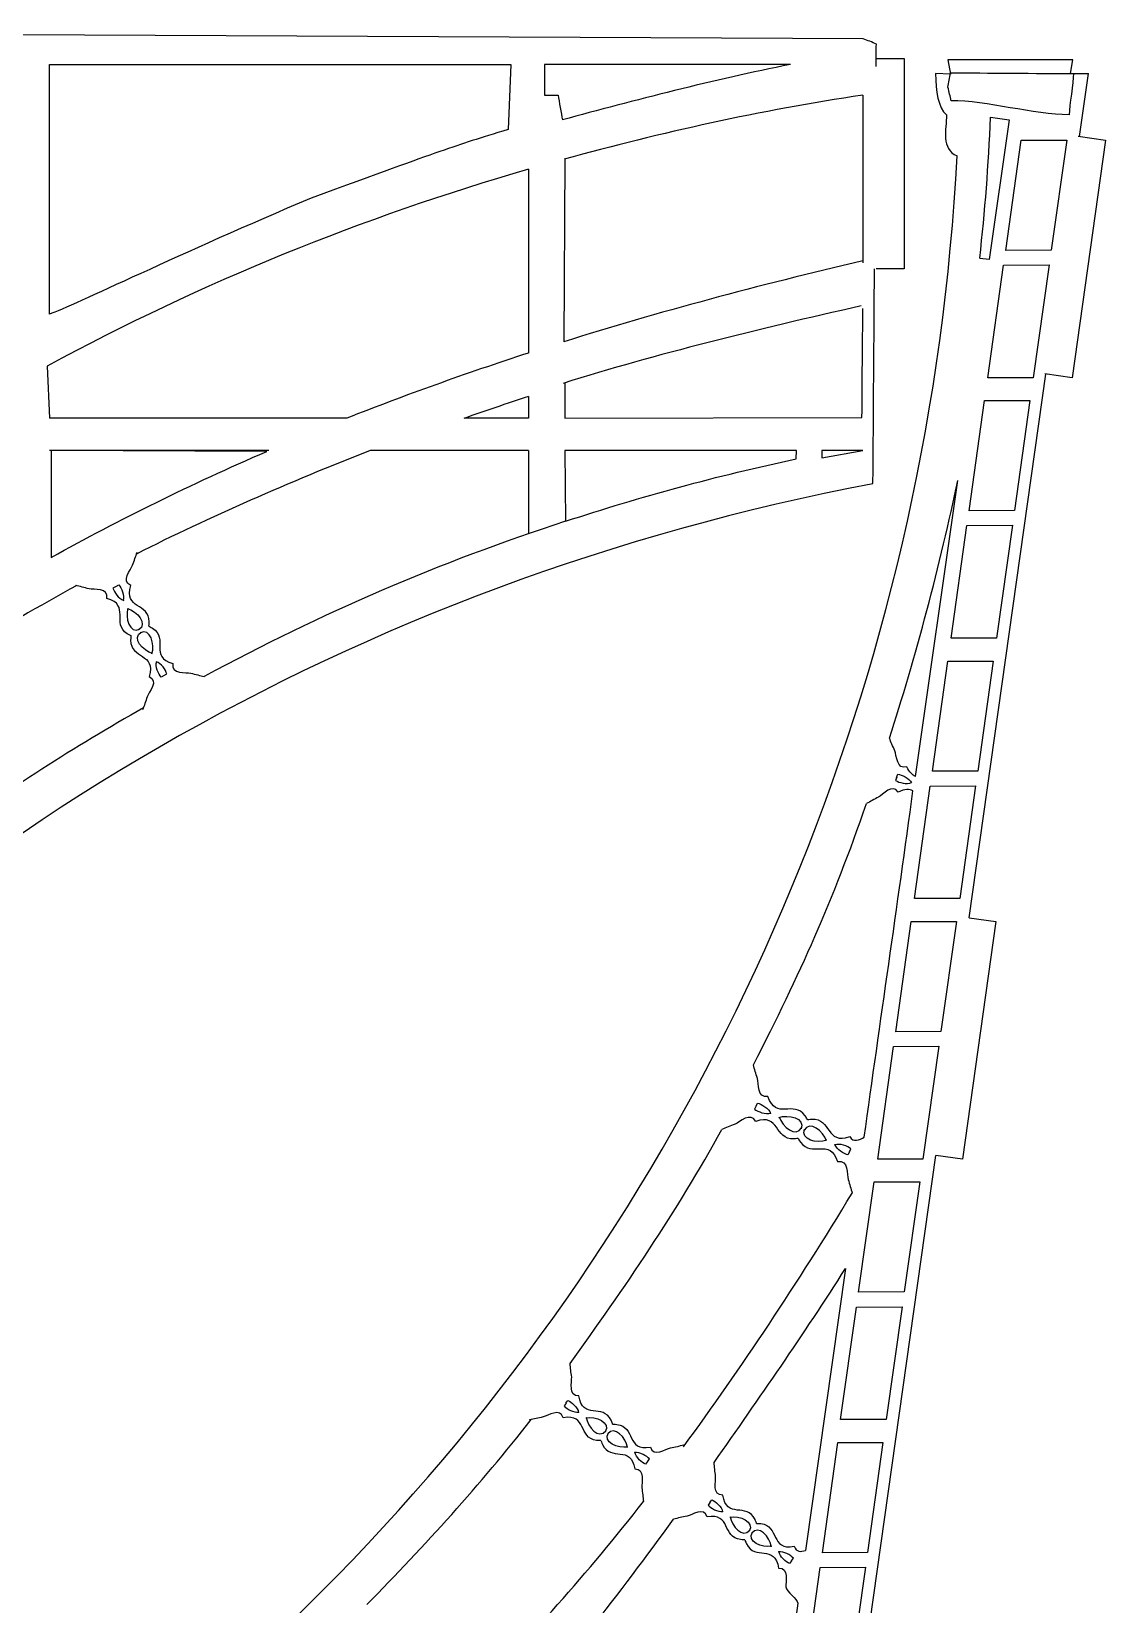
# Model space of a CAD drawing. Extents: x -297 to 143, y -140 to 144.
# Drawn here: x 26.3 to 142.5, y -26.6 to 143.6 of the extents above; entities that cross this region are included whole.
import ezdxf

# ---------------------------------------------------------------- set-up
doc = ezdxf.new("R2010")
doc.units = 0
doc.header["$MEASUREMENT"] = 0
doc.layers.add('LAYER_1', color=7, linetype='CONTINUOUS')

msp = doc.modelspace()

# ---------------------------------------------------------------- linework, layer by layer
at = {"layer": 'LAYER_1', "color": 1}
for points, knots in [([(117.681, 139.7841), (117.6875, 140.5908), (117.6942, 141.3974), (117.7008, 142.2041), (117.7008, 142.2041), (117.2261, 142.4153), (116.7511, 142.5998), (116.2763, 142.7845), (116.2763, 142.7845), (116.2763, 142.7845), (-52.3208, 143.5718), (-52.3208, 143.5718)], [0, 0, 0, 0, 0.25, 0.25, 0.25, 0.25, 0.5, 0.5, 0.5, 0.5, 1, 1, 1, 1]), ([(78.1264, 139.9878), (78.1264, 139.9878), (28.1902, 139.9878), (28.1902, 139.9878), (28.1902, 139.9878), (28.1902, 139.9878), (28.1903, 112.9822), (28.1903, 112.9822), (28.1903, 112.9822), (30.7495, 113.8793), (42.5885, 119.673), (56.5187, 125.53), (56.5187, 125.53), (71.5306, 131.0177), (71.5306, 131.0177), (77.8362, 132.9701), (77.8362, 132.9701), (77.8362, 132.9701), (78.1264, 139.9878), (78.1264, 139.9878)], [0, 0, 0, 0, 0.16666667, 0.16666667, 0.16666667, 0.16666667, 0.33333333, 0.33333333, 0.33333333, 0.33333333, 0.5, 0.5, 0.5, 0.5, 0.66666667, 0.66666667, 0.66666667, 0.66666667, 1, 1, 1, 1]), ([(108.3983, 139.9878), (101.9081, 139.9878), (88.2575, 139.9878), (81.7937, 139.9878), (81.7937, 139.9878), (81.7937, 139.1436), (81.7937, 137.5606), (81.7937, 136.69), (81.7937, 136.69), (82.2685, 136.69), (82.7699, 136.69), (83.2711, 136.69), (83.2711, 136.69), (83.3767, 135.9776), (83.5871, 134.745), (83.7189, 134.0062)], [0, 0, 0, 0, 0.2, 0.2, 0.2, 0.2, 0.4, 0.4, 0.4, 0.4, 0.6, 0.6, 0.6, 0.6, 1, 1, 1, 1]), ([(120.7008, 140.6514), (120.7008, 140.6514), (120.7008, 117.8826), (120.7008, 117.8826), (120.7008, 117.8826), (120.7008, 117.8826), (117.681, 117.8826), (117.681, 117.8826)], [0, 0, 0, 0, 0.33333333, 0.33333333, 0.33333333, 0.33333333, 1, 1, 1, 1]), ([(138.7065, 139.0206), (138.7065, 139.0206), (138.9848, 140.5088), (138.9848, 140.5088), (138.9848, 140.5088), (138.9848, 140.5088), (125.4469, 140.5088), (125.4469, 140.5088), (125.4469, 140.5088), (125.4469, 140.5088), (125.7211, 138.9522), (125.7211, 138.9522)], [0, 0, 0, 0, 0.25, 0.25, 0.25, 0.25, 0.5, 0.5, 0.5, 0.5, 1, 1, 1, 1]), ([(124.114, 139.0208), (124.122, 137.1004), (124.39, 135.3439), (125.2887, 134.5516), (125.2887, 134.5516), (125.2886, 132.9422), (124.6555, 130.8581), (126.4494, 130.1192)], [0, 0, 0, 0, 0.33333333, 0.33333333, 0.33333333, 0.33333333, 1, 1, 1, 1]), ([(130.0638, 134.2879), (130.0638, 134.2879), (132.0634, 134.0033), (132.0634, 134.0033), (132.0634, 134.0033), (132.0634, 134.0033), (129.9118, 118.8899), (129.9118, 118.8899), (129.9118, 118.8899), (129.9118, 118.8899), (128.891, 119.0031), (128.891, 119.0031)], [0, 0, 0, 0, 0.25, 0.25, 0.25, 0.25, 0.5, 0.5, 0.5, 0.5, 1, 1, 1, 1]), ([(142.5099, 131.8123), (142.5099, 131.8123), (138.8969, 106.104), (138.8969, 106.104), (138.8969, 106.104), (138.8969, 106.104), (135.9261, 106.5216), (135.9261, 106.5216)], [0, 0, 0, 0, 0.33333333, 0.33333333, 0.33333333, 0.33333333, 1, 1, 1, 1]), ([(80.0587, 128.658), (62.0461, 123.4548), (44.7377, 116.444), (27.9615, 107.3618), (27.9615, 107.3618), (27.9615, 107.3618), (28.1903, 101.7214), (28.1903, 101.7214)], [0, 0, 0, 0, 0.33333333, 0.33333333, 0.33333333, 0.33333333, 1, 1, 1, 1]), ([(83.993, 105.5525), (83.993, 105.5525), (83.993, 101.7215), (83.993, 101.7215), (83.993, 101.7215), (83.993, 101.7215), (116.1443, 101.8117), (116.1443, 101.8117), (116.1443, 101.8117), (116.1706, 105.7428), (116.197, 109.6739), (116.2498, 113.6049)], [0, 0, 0, 0, 0.25, 0.25, 0.25, 0.25, 0.5, 0.5, 0.5, 0.5, 1, 1, 1, 1]), ([(80.0349, 104.065), (80.0349, 104.065), (80.0349, 101.7214), (80.0349, 101.7214), (80.0349, 101.7214), (80.0349, 101.7214), (73.1089, 101.7214), (73.1089, 101.7214)], [0, 0, 0, 0, 0.33333333, 0.33333333, 0.33333333, 0.33333333, 1, 1, 1, 1]), ([(28.4011, 98.2236), (28.4011, 98.2236), (51.7187, 98.1308), (51.7187, 98.1308), (51.7187, 98.1308), (43.5507, 94.5934), (35.7961, 90.7808), (28.4011, 86.6638), (28.4011, 86.6638), (28.4011, 86.6638), (28.4011, 98.2236), (28.4011, 98.2236)], [0, 0, 0, 0, 0.25, 0.25, 0.25, 0.25, 0.5, 0.5, 0.5, 0.5, 1, 1, 1, 1]), ([(109.0729, 98.2236), (109.0729, 98.2236), (109.0127, 97.3314), (109.0127, 97.3314), (109.0127, 97.3314), (100.5095, 95.5002), (92.1861, 93.2382), (84.0659, 90.5716), (84.0659, 90.5716), (84.0659, 90.5716), (83.9931, 98.2236), (83.9931, 98.2236), (83.9931, 98.2236), (83.9931, 98.2236), (109.0729, 98.2236), (109.0729, 98.2236)], [0, 0, 0, 0, 0.2, 0.2, 0.2, 0.2, 0.4, 0.4, 0.4, 0.4, 0.6, 0.6, 0.6, 0.6, 1, 1, 1, 1]), ([(111.7919, 98.2236), (111.7919, 98.2236), (111.8027, 97.4466), (111.8027, 97.4466), (111.8027, 97.4466), (111.8027, 97.4466), (116.2349, 98.2236), (116.2349, 98.2236)], [0, 0, 0, 0, 0.33333333, 0.33333333, 0.33333333, 0.33333333, 1, 1, 1, 1]), ([(38.96, 79.2205), (38.9658, 79.293), (38.9966, 79.4202), (38.9981, 79.6845), (38.9981, 79.6845), (39.0099, 81.7723), (36.2029, 81.0367), (37.0038, 83.6216), (37.0038, 83.6216), (35.9217, 84.0909), (37.0171, 85.3136), (37.2039, 85.8098), (37.2039, 85.8098), (37.3673, 86.3068), (37.5329, 86.7774), (37.7002, 87.2228)], [0, 0, 0, 0, 0.2, 0.2, 0.2, 0.2, 0.4, 0.4, 0.4, 0.4, 0.6, 0.6, 0.6, 0.6, 1, 1, 1, 1]), ([(37.0277, 78.1774), (36.9639, 78.2124), (36.8407, 78.2564), (36.6189, 78.4002), (36.6189, 78.4002), (34.867, 79.536), (37.0222, 81.4789), (34.4217, 82.2277), (34.4217, 82.2277), (34.6232, 83.3899), (32.9999, 83.1451), (32.4825, 83.2612), (32.4825, 83.2612), (31.9774, 83.3973), (31.4931, 83.5171), (31.029, 83.6216)], [0, 0, 0, 0, 0.2, 0.2, 0.2, 0.2, 0.4, 0.4, 0.4, 0.4, 0.6, 0.6, 0.6, 0.6, 1, 1, 1, 1]), ([(35.4097, 83.524), (35.4097, 83.524), (35.0774, 83.3433), (35.0774, 83.3433), (35.0774, 83.3433), (35.1943, 82.9408), (35.6675, 82.1813), (36.2396, 82.0167)], [0, 0, 0, 0, 0.33333333, 0.33333333, 0.33333333, 0.33333333, 1, 1, 1, 1]), ([(35.3781, 83.5069), (35.3781, 83.5069), (35.7115, 83.6856), (35.7115, 83.6856), (35.7115, 83.6856), (35.9838, 83.3669), (36.3591, 82.5546), (36.1828, 81.986)], [0, 0, 0, 0, 0.33333333, 0.33333333, 0.33333333, 0.33333333, 1, 1, 1, 1]), ([(38.96, 79.2205), (39.0238, 79.1855), (39.147, 79.1415), (39.3688, 78.9977), (39.3688, 78.9977), (41.1207, 77.8619), (38.9655, 75.9189), (41.566, 75.1701), (41.566, 75.1701), (41.3646, 74.0079), (42.9878, 74.2528), (43.5052, 74.1367), (43.5052, 74.1367), (44.0103, 74.0006), (44.4946, 73.8808), (44.9587, 73.7763)], [0, 0, 0, 0, 0.2, 0.2, 0.2, 0.2, 0.4, 0.4, 0.4, 0.4, 0.6, 0.6, 0.6, 0.6, 1, 1, 1, 1]), ([(37.0277, 78.1774), (37.0219, 78.1049), (36.9911, 77.9777), (36.9896, 77.7133), (36.9896, 77.7133), (36.9779, 75.6256), (39.7848, 76.3612), (38.9839, 73.7763), (38.9839, 73.7763), (40.066, 73.307), (38.9706, 72.0843), (38.7838, 71.5881), (38.7838, 71.5881), (38.6204, 71.0911), (38.4548, 70.6204), (38.2875, 70.1751)], [0, 0, 0, 0, 0.2, 0.2, 0.2, 0.2, 0.4, 0.4, 0.4, 0.4, 0.6, 0.6, 0.6, 0.6, 1, 1, 1, 1]), ([(40.6097, 73.8909), (40.6097, 73.8909), (40.2762, 73.7123), (40.2762, 73.7123), (40.2762, 73.7123), (40.0039, 74.031), (39.6286, 74.8433), (39.805, 75.4118)], [0, 0, 0, 0, 0.33333333, 0.33333333, 0.33333333, 0.33333333, 1, 1, 1, 1]), ([(40.5781, 73.8739), (40.5781, 73.8739), (40.9104, 74.0546), (40.9104, 74.0546), (40.9104, 74.0546), (40.7934, 74.4571), (40.3202, 75.2166), (39.7481, 75.3812)], [0, 0, 0, 0, 0.33333333, 0.33333333, 0.33333333, 0.33333333, 1, 1, 1, 1]), ([(121.9334, 62.9595), (121.6058, 63.0993), (121.2952, 63.4041), (121.011, 64.0097), (121.011, 64.0097), (119.905, 63.6311), (119.8912, 65.2587), (119.697, 65.7465), (119.697, 65.7465), (119.4848, 66.2199), (119.2914, 66.6753), (119.1166, 67.1133)], [0, 0, 0, 0, 0.25, 0.25, 0.25, 0.25, 0.5, 0.5, 0.5, 0.5, 1, 1, 1, 1]), ([(119.8968, 62.8397), (119.8968, 62.8397), (120.0214, 63.1935), (120.0214, 63.1935), (120.0214, 63.1935), (120.434, 63.1417), (121.2518, 62.7969), (121.5018, 62.2631)], [0, 0, 0, 0, 0.33333333, 0.33333333, 0.33333333, 0.33333333, 1, 1, 1, 1]), ([(121.668, 61.4135), (121.2888, 61.6109), (120.8, 61.6343), (120.05, 61.2641), (120.05, 61.2641), (119.4214, 62.2501), (118.3956, 60.9867), (117.939, 60.7263), (117.939, 60.7263), (117.4778, 60.4889), (117.043, 60.2533), (116.6334, 60.0199)], [0, 0, 0, 0, 0.25, 0.25, 0.25, 0.25, 0.5, 0.5, 0.5, 0.5, 1, 1, 1, 1]), ([(119.9082, 62.8735), (119.9082, 62.8735), (119.786, 62.5189), (119.786, 62.5189), (119.786, 62.5189), (120.1402, 62.3025), (120.9944, 62.0619), (121.5232, 62.3233)], [0, 0, 0, 0, 0.33333333, 0.33333333, 0.33333333, 0.33333333, 1, 1, 1, 1]), ([(130.6275, 47.2648), (130.6275, 47.2648), (127.0145, 21.5564), (127.0145, 21.5564), (127.0145, 21.5564), (127.0145, 21.5564), (124.1331, 21.9614), (124.1331, 21.9614)], [0, 0, 0, 0, 0.33333333, 0.33333333, 0.33333333, 0.33333333, 1, 1, 1, 1]), ([(110.2338, 25.8311), (110.1956, 25.8955), (110.1452, 26.0199), (109.9882, 26.2419), (109.9882, 26.2419), (108.7494, 27.9945), (106.8434, 25.7009), (105.9668, 28.3411), (105.9668, 28.3411), (104.7818, 28.0865), (104.9666, 29.7639), (104.8262, 30.2897), (104.8262, 30.2897), (104.6658, 30.8031), (104.5222, 31.2957), (104.396, 31.7679)], [0, 0, 0, 0, 0.2, 0.2, 0.2, 0.2, 0.4, 0.4, 0.4, 0.4, 0.6, 0.6, 0.6, 0.6, 1, 1, 1, 1]), ([(104.6924, 27.3063), (104.6924, 27.3063), (104.5234, 26.9561), (104.5234, 26.9561), (104.5234, 26.9561), (104.8614, 26.6901), (105.7116, 26.3379), (106.2878, 26.5423)], [0, 0, 0, 0, 0.33333333, 0.33333333, 0.33333333, 0.33333333, 1, 1, 1, 1]), ([(104.6768, 27.2729), (104.6768, 27.2729), (104.8482, 27.6219), (104.8482, 27.6219), (104.8482, 27.6219), (105.2666, 27.5179), (106.0664, 27.0631), (106.2586, 26.4829)], [0, 0, 0, 0, 0.33333333, 0.33333333, 0.33333333, 0.33333333, 1, 1, 1, 1]), ([(109.2424, 23.8037), (109.168, 23.7949), (109.038, 23.7579), (108.767, 23.7457), (108.767, 23.7457), (106.6234, 23.6479), (107.2634, 26.5605), (104.6416, 25.6319), (104.6416, 25.6319), (104.1152, 26.7239), (102.9046, 25.5485), (102.4028, 25.3365), (102.4028, 25.3365), (101.899, 25.1483), (101.4224, 24.9591), (100.9722, 24.7687)], [0, 0, 0, 0, 0.2, 0.2, 0.2, 0.2, 0.4, 0.4, 0.4, 0.4, 0.6, 0.6, 0.6, 0.6, 1, 1, 1, 1]), ([(110.2338, 25.8311), (110.3078, 25.8405), (110.4376, 25.8769), (110.7094, 25.8895), (110.7094, 25.8895), (112.8522, 25.9873), (112.2124, 23.0745), (114.834, 24.0033), (114.834, 24.0033), (115.1704, 23.3061), (115.8626, 23.6251), (116.394, 23.9355)], [0, 0, 0, 0, 0.25, 0.25, 0.25, 0.25, 0.5, 0.5, 0.5, 0.5, 1, 1, 1, 1]), ([(109.2424, 23.8037), (109.2808, 23.7399), (109.331, 23.6153), (109.4876, 23.3931), (109.4876, 23.3931), (110.7264, 21.6407), (112.6326, 23.9339), (113.509, 21.2941), (113.509, 21.2941), (114.694, 21.5491), (114.5096, 19.8715), (114.65, 19.3453), (114.65, 19.3453), (114.8106, 18.8321), (114.9538, 18.3393), (115.0798, 17.8667)], [0, 0, 0, 0, 0.2, 0.2, 0.2, 0.2, 0.4, 0.4, 0.4, 0.4, 0.6, 0.6, 0.6, 0.6, 1, 1, 1, 1]), ([(114.783, 22.3287), (114.783, 22.3287), (114.9534, 22.6785), (114.9534, 22.6785), (114.9534, 22.6785), (114.6148, 22.9451), (113.7652, 23.2969), (113.188, 23.0927)], [0, 0, 0, 0, 0.33333333, 0.33333333, 0.33333333, 0.33333333, 1, 1, 1, 1]), ([(114.7994, 22.3621), (114.7994, 22.3621), (114.6276, 22.0129), (114.6276, 22.0129), (114.6276, 22.0129), (114.2096, 22.1169), (113.41, 22.5719), (113.2174, 23.1523)], [0, 0, 0, 0, 0.33333333, 0.33333333, 0.33333333, 0.33333333, 1, 1, 1, 1]), ([(89.1554, -7.1285), (89.1289, -7.0614), (89.101, -6.9347), (88.9873, -6.6986), (88.9873, -6.6986), (88.0894, -4.8337), (85.9091, -6.7103), (85.4978, -4.0591), (85.4978, -4.0591), (84.3296, -4.112), (84.7734, -2.5461), (84.724, -2.0228), (84.724, -2.0228), (84.6533, -1.509), (84.596, -1.0177), (84.5513, -0.5482)], [0, 0, 0, 0, 0.2, 0.2, 0.2, 0.2, 0.4, 0.4, 0.4, 0.4, 0.6, 0.6, 0.6, 0.6, 1, 1, 1, 1]), ([(84.1202, -4.8397), (84.1202, -4.8397), (83.9028, -5.1453), (83.9028, -5.1453), (83.9028, -5.1453), (84.1822, -5.453), (84.9341, -5.9237), (85.5153, -5.8213)], [0, 0, 0, 0, 0.33333333, 0.33333333, 0.33333333, 0.33333333, 1, 1, 1, 1]), ([(84.0995, -4.8687), (84.0995, -4.8687), (84.3188, -4.5645), (84.3188, -4.5645), (84.3188, -4.5645), (84.7, -4.7299), (85.3878, -5.2902), (85.4781, -5.8734)], [0, 0, 0, 0, 0.33333333, 0.33333333, 0.33333333, 0.33333333, 1, 1, 1, 1]), ([(87.8879, -8.8985), (87.8159, -8.8951), (87.6869, -8.9095), (87.4268, -8.8779), (87.4268, -8.8779), (85.372, -8.6284), (86.4465, -5.9599), (83.8041, -6.4243), (83.8041, -6.4243), (83.4779, -5.3014), (82.1385, -6.2258), (81.6271, -6.3475), (81.6271, -6.3475), (81.1179, -6.446), (80.6343, -6.55), (80.1754, -6.6589)], [0, 0, 0, 0, 0.2, 0.2, 0.2, 0.2, 0.4, 0.4, 0.4, 0.4, 0.6, 0.6, 0.6, 0.6, 1, 1, 1, 1]), ([(89.1554, -7.1285), (89.2274, -7.1319), (89.3563, -7.1175), (89.6165, -7.1491), (89.6165, -7.1491), (91.6712, -7.3986), (90.5968, -10.0671), (93.2391, -9.6027), (93.2391, -9.6027), (93.5653, -10.7256), (94.9048, -9.8012), (95.4162, -9.6795), (95.4162, -9.6795), (95.9254, -9.581), (96.4089, -9.477), (96.8678, -9.3681)], [0, 0, 0, 0, 0.2, 0.2, 0.2, 0.2, 0.4, 0.4, 0.4, 0.4, 0.6, 0.6, 0.6, 0.6, 1, 1, 1, 1]), ([(87.8879, -8.8985), (87.9143, -8.9656), (87.9422, -9.0923), (88.0559, -9.3284), (88.0559, -9.3284), (88.9538, -11.1933), (91.1342, -9.3167), (91.5454, -11.9679), (91.5454, -11.9679), (92.7136, -11.915), (92.2698, -13.4808), (92.3193, -14.0042), (92.3193, -14.0042), (92.39, -14.518), (92.4473, -15.0093), (92.492, -15.4788)], [0, 0, 0, 0, 0.2, 0.2, 0.2, 0.2, 0.4, 0.4, 0.4, 0.4, 0.6, 0.6, 0.6, 0.6, 1, 1, 1, 1]), ([(92.923, -11.1872), (92.923, -11.1872), (93.1404, -10.8817), (93.1404, -10.8817), (93.1404, -10.8817), (92.8611, -10.574), (92.1091, -10.1033), (91.5279, -10.2057)], [0, 0, 0, 0, 0.33333333, 0.33333333, 0.33333333, 0.33333333, 1, 1, 1, 1]), ([(92.9438, -11.1583), (92.9438, -11.1583), (92.7245, -11.4625), (92.7245, -11.4625), (92.7245, -11.4625), (92.3433, -11.2971), (91.6555, -10.7368), (91.5652, -10.1536)], [0, 0, 0, 0, 0.33333333, 0.33333333, 0.33333333, 0.33333333, 1, 1, 1, 1]), ([(104.7368, -17.8659), (104.7106, -17.7989), (104.6826, -17.6725), (104.5688, -17.4361), (104.5688, -17.4361), (103.6708, -15.5711), (101.4908, -17.4479), (101.0792, -14.7967), (101.0792, -14.7967), (99.9112, -14.8495), (100.355, -13.2833), (100.3056, -12.7605), (100.3056, -12.7605), (100.2348, -12.2467), (100.1774, -11.7553), (100.1326, -11.2859)], [0, 0, 0, 0, 0.2, 0.2, 0.2, 0.2, 0.4, 0.4, 0.4, 0.4, 0.6, 0.6, 0.6, 0.6, 1, 1, 1, 1]), ([(99.681, -15.6063), (99.681, -15.6063), (99.9002, -15.3019), (99.9002, -15.3019), (99.9002, -15.3019), (100.2816, -15.4675), (100.9694, -16.0281), (101.0596, -16.6107)], [0, 0, 0, 0, 0.33333333, 0.33333333, 0.33333333, 0.33333333, 1, 1, 1, 1]), ([(103.4694, -19.6361), (103.3976, -19.6327), (103.2682, -19.6471), (103.0082, -19.6155), (103.0082, -19.6155), (100.9534, -19.3661), (102.0278, -16.6975), (99.3856, -17.1619), (99.3856, -17.1619), (99.0594, -16.0389), (97.72, -16.9635), (97.2086, -17.0849), (97.2086, -17.0849), (96.6994, -17.1833), (96.2158, -17.2873), (95.7572, -17.3965)], [0, 0, 0, 0, 0.2, 0.2, 0.2, 0.2, 0.4, 0.4, 0.4, 0.4, 0.6, 0.6, 0.6, 0.6, 1, 1, 1, 1]), ([(99.7016, -15.5773), (99.7016, -15.5773), (99.4844, -15.8833), (99.4844, -15.8833), (99.4844, -15.8833), (99.7636, -16.1903), (100.516, -16.6613), (101.097, -16.5589)], [0, 0, 0, 0, 0.33333333, 0.33333333, 0.33333333, 0.33333333, 1, 1, 1, 1]), ([(104.7368, -17.8659), (104.8086, -17.8691), (104.938, -17.8553), (105.1982, -17.8867), (105.1982, -17.8867), (107.2526, -18.1361), (106.1784, -20.8045), (108.8206, -20.3401), (108.8206, -20.3401), (109.0068, -20.9809), (109.523, -20.9549), (110.0268, -20.7921)], [0, 0, 0, 0, 0.25, 0.25, 0.25, 0.25, 0.5, 0.5, 0.5, 0.5, 1, 1, 1, 1]), ([(103.4694, -19.6361), (103.496, -19.7031), (103.524, -19.8297), (103.6374, -20.0659), (103.6374, -20.0659), (104.5354, -21.9309), (106.7154, -20.0543), (107.127, -22.7053), (107.127, -22.7053), (108.295, -22.6523), (107.8516, -24.2183), (107.901, -24.7415), (107.901, -24.7415), (107.9718, -25.2553), (109.1686, -26.0381), (109.213, -26.5077)], [0, 0, 0, 0, 0.2, 0.2, 0.2, 0.2, 0.4, 0.4, 0.4, 0.4, 0.6, 0.6, 0.6, 0.6, 1, 1, 1, 1]), ([(108.5044, -21.9249), (108.5044, -21.9249), (108.7222, -21.6195), (108.7222, -21.6195), (108.7222, -21.6195), (108.4428, -21.3115), (107.6908, -20.8411), (107.1092, -20.9433)], [0, 0, 0, 0, 0.33333333, 0.33333333, 0.33333333, 0.33333333, 1, 1, 1, 1]), ([(108.5254, -21.8957), (108.5254, -21.8957), (108.306, -22.2005), (108.306, -22.2005), (108.306, -22.2005), (107.925, -22.0345), (107.237, -21.4743), (107.1468, -20.8913)], [0, 0, 0, 0, 0.33333333, 0.33333333, 0.33333333, 0.33333333, 1, 1, 1, 1])]:
    msp.add_open_spline(points, degree=3, knots=knots, dxfattribs=at)
for points in [[(108.3983, 139.9878), (100.1915, 138.397), (91.3559, 136.0724), (83.7189, 134.0062)], [(117.688, 140.6514), (117.688, 140.6514), (120.7008, 140.6514), (120.7008, 140.6514)], [(125.7211, 138.9522), (125.7211, 138.9522), (124.114, 139.0209), (124.114, 139.0209)], [(138.7065, 139.0206), (138.7065, 139.0206), (140.6505, 139.0208), (140.6505, 139.0208)], [(139.6893, 132.2087), (139.6893, 132.2087), (140.6505, 139.0208), (140.6505, 139.0208)], [(116.2499, 136.69), (105.1509, 135.029), (94.4171, 132.6316), (83.9089, 129.7422)], [(116.2499, 136.69), (116.2499, 136.69), (116.2499, 118.5484), (116.2499, 118.5484)], [(128.8964, 119.0499), (129.4529, 124.0777), (129.8567, 129.1459), (130.0639, 134.2878)], [(139.5391, 132.2298), (139.5391, 132.2298), (142.5099, 131.8123), (142.5099, 131.8123)], [(-68.389, -91.1763), (44.398, -69.7281), (120.7372, 22.5189), (126.4494, 130.1193)], [(83.9931, 129.7652), (83.9931, 129.7652), (83.8627, 109.9976), (83.8627, 109.9976)], [(80.0349, 128.6806), (80.0349, 128.6806), (80.0349, 108.7756), (80.0349, 108.7756)], [(116.2499, 118.7496), (104.8953, 116.1116), (93.9975, 113.1676), (83.8627, 109.9976)], [(117.3371, 94.667), (117.3881, 102.4106), (117.4452, 110.1482), (117.5052, 117.8827)], [(116.0569, 113.8742), (104.7391, 111.3292), (93.9657, 108.679), (83.8001, 105.492)], [(80.0285, 108.7734), (73.2223, 106.5598), (66.6781, 104.2112), (60.3745, 101.7156)], [(127.7604, 47.6677), (127.7604, 47.6677), (136.0622, 106.5024), (136.0622, 106.5024)], [(80.0349, 104.065), (77.6777, 103.296), (75.3503, 102.508), (73.0519, 101.7014)], [(60.3891, 101.7214), (60.3891, 101.7214), (28.1903, 101.7214), (28.1903, 101.7214)], [(60.3891, 101.7214), (60.3891, 101.7214), (28.1903, 101.7214), (28.1903, 101.7214)], [(51.9331, 98.2236), (51.9331, 98.2236), (28.1903, 98.2236), (28.1903, 98.2236)], [(62.9247, 98.2236), (54.2655, 94.8432), (45.4267, 90.994), (37.6247, 87.0304)], [(80.0349, 98.2236), (80.0349, 98.2236), (62.9247, 98.2236), (62.9247, 98.2236)], [(80.0349, 98.2236), (80.0349, 98.2236), (80.0349, 89.2204), (80.0349, 89.2204)], [(116.2349, 98.2236), (116.2349, 98.2236), (111.7919, 98.2236), (111.7919, 98.2236)], [(117.3315, 94.6306), (4.5445, 73.1824), (-71.7947, -19.0646), (-77.5069, -126.665)], [(119.1166, 67.1133), (121.8458, 75.4843), (124.7256, 86.2473), (126.5076, 94.9769)], [(121.9334, 62.9593), (121.9334, 62.9593), (126.5076, 94.9768), (126.5076, 94.9768)], [(84.0659, 90.5716), (70.4189, 86.1328), (57.5753, 80.602), (44.9587, 73.7764)], [(31.1723, 83.6332), (22.9847, 79.1668), (15.2471, 74.3366), (7.8921, 69.1104)], [(36.7017, 81.1774), (36.3625, 80.1576), (36.8656, 78.3491), (37.9645, 78.8835)], [(36.6309, 81.1392), (37.6695, 80.8632), (38.9054, 79.4502), (37.8556, 78.8247)], [(39.3568, 76.2587), (38.3182, 76.5347), (37.0823, 77.9477), (38.1321, 78.5731)], [(39.286, 76.2205), (39.6252, 77.2402), (39.1221, 79.0488), (38.0232, 78.5144)], [(38.3911, 70.3902), (30.9135, 66.1476), (23.7121, 61.5414), (16.8361, 56.6014)], [(116.394, 23.9355), (118.1088, 36.2564), (119.9795, 49.0661), (121.6681, 61.4134)], [(104.396, 31.7679), (109.4856, 41.6543), (112.9702, 49.4221), (116.6334, 60.0199)], [(127.7603, 47.6677), (127.7603, 47.6677), (130.6275, 47.2648), (130.6275, 47.2648)], [(107.1396, 26.0427), (108.1726, 26.4329), (110.0508, 25.9905), (109.5472, 24.8401)], [(107.176, 26.1171), (107.5018, 25.0615), (109.0038, 23.8505), (109.6034, 24.9543)], [(112.3002, 23.5181), (111.9746, 24.5737), (110.4724, 25.7843), (109.8726, 24.6801)], [(84.551, -0.5483), (90.389, 7.4799), (96.1728, 15.9969), (100.9722, 24.7687)], [(112.3364, 23.5923), (111.3034, 23.2023), (109.4254, 23.6445), (109.9288, 24.7951)], [(115.8314, -36.8735), (115.8314, -36.8735), (124.1332, 21.9615), (124.1332, 21.9615)], [(96.8328, -9.5627), (103.099, -1.0237), (109.1508, 8.1051), (115.0798, 17.8667)], [(100.1326, -11.2859), (105.027, -4.2959), (109.826, 2.5867), (114.3724, 9.7341)], [(114.3724, 9.7341), (114.3724, 9.7341), (110.0266, -20.7919), (110.0266, -20.7919)], [(62.5644, -26.6399), (68.8482, -20.2491), (74.8302, -13.6823), (80.3388, -6.6205)], [(80.2028, -6.6205), (80.2028, -6.6205), (80.166, -6.6721), (80.166, -6.6721)], [(86.2457, -6.4328), (87.291, -6.2267), (89.0068, -6.9476), (88.3438, -7.9616)], [(86.2922, -6.3679), (86.4337, -7.4239), (87.6688, -8.8161), (88.4152, -7.8618)], [(90.7975, -9.5942), (89.7522, -9.8003), (88.0365, -9.0793), (88.6995, -8.0654)], [(90.7511, -9.659), (90.6096, -8.6031), (89.3744, -7.2109), (88.6281, -8.1652)], [(73.532, -37.0901), (80.0084, -30.3235), (86.516, -23.2287), (92.4918, -15.4789)], [(101.8272, -17.1703), (102.8724, -16.9643), (104.5882, -17.6853), (103.9252, -18.6991)], [(77.1324, -40.6123), (83.888, -33.3489), (89.8342, -25.5123), (95.7572, -17.3965)], [(101.8738, -17.1053), (102.015, -18.1615), (103.2502, -19.5535), (103.997, -18.5995)], [(106.3328, -20.3967), (106.1914, -19.3407), (104.9562, -17.9487), (104.2094, -18.9031)], [(106.379, -20.3317), (105.334, -20.5377), (103.6182, -19.8169), (104.2812, -18.8029)], [(109.213, -26.5077), (109.213, -26.5077), (108.8344, -29.1673), (108.8344, -29.1673)]]:
    msp.add_open_spline(points, degree=3, dxfattribs=at)
at = {"layer": 'LAYER_1', "color": 5}
for points, knots in [([(125.4469, 137.5329), (125.5715, 137.0316), (125.6961, 136.5567), (125.7959, 136.0818), (125.7959, 136.0818), (129.61, 136.0818), (134.7666, 134.5664), (138.5558, 134.5664), (138.5558, 134.5664), (138.6057, 135.5689), (139.0218, 138.0183), (139.0468, 139.0208), (139.0468, 139.0208), (135.1828, 139.0208), (129.5851, 139.0895), (125.7211, 139.0895), (125.7211, 139.0895), (125.6463, 138.5618), (125.5466, 138.0342), (125.4469, 137.5329)], [0, 0, 0, 0, 0.16666667, 0.16666667, 0.16666667, 0.16666667, 0.33333333, 0.33333333, 0.33333333, 0.33333333, 0.5, 0.5, 0.5, 0.5, 0.66666667, 0.66666667, 0.66666667, 0.66666667, 1, 1, 1, 1]), ([(131.7076, 119.8772), (131.7076, 119.8772), (136.6218, 119.9077), (136.6218, 119.9077), (136.6218, 119.9077), (136.6218, 119.9077), (138.3018, 131.8137), (138.3018, 131.8137), (138.3018, 131.8137), (138.3018, 131.8137), (133.3913, 131.8095), (133.3913, 131.8095), (133.3913, 131.8095), (133.3913, 131.8095), (131.7076, 119.8772), (131.7076, 119.8772)], [0, 0, 0, 0, 0.2, 0.2, 0.2, 0.2, 0.4, 0.4, 0.4, 0.4, 0.6, 0.6, 0.6, 0.6, 1, 1, 1, 1]), ([(129.7645, 106.1053), (129.7645, 106.1053), (134.6743, 106.1053), (134.6743, 106.1053), (134.6743, 106.1053), (134.6743, 106.1053), (136.3971, 118.3138), (136.3971, 118.3138), (136.3971, 118.3138), (136.3971, 118.3138), (131.4818, 118.2769), (131.4818, 118.2769), (131.4818, 118.2769), (131.4818, 118.2769), (129.7645, 106.1053), (129.7645, 106.1053)], [0, 0, 0, 0, 0.2, 0.2, 0.2, 0.2, 0.4, 0.4, 0.4, 0.4, 0.6, 0.6, 0.6, 0.6, 1, 1, 1, 1]), ([(127.7388, 91.6988), (127.7388, 91.6988), (132.646, 91.7292), (132.646, 91.7292), (132.646, 91.7292), (132.646, 91.7292), (134.3252, 103.6311), (134.3252, 103.6311), (134.3252, 103.6311), (134.3252, 103.6311), (129.4225, 103.631), (129.4225, 103.631), (129.4225, 103.631), (129.4225, 103.631), (127.7388, 91.6988), (127.7388, 91.6988)], [0, 0, 0, 0, 0.2, 0.2, 0.2, 0.2, 0.4, 0.4, 0.4, 0.4, 0.6, 0.6, 0.6, 0.6, 1, 1, 1, 1]), ([(125.7957, 77.9269), (125.7957, 77.9269), (130.6981, 77.9251), (130.6981, 77.9251), (130.6981, 77.9251), (130.6981, 77.9251), (132.4209, 90.1354), (132.4209, 90.1354), (132.4209, 90.1354), (132.4209, 90.1354), (127.5131, 90.0985), (127.5131, 90.0985), (127.5131, 90.0985), (127.5131, 90.0985), (125.7957, 77.9269), (125.7957, 77.9269)], [0, 0, 0, 0, 0.2, 0.2, 0.2, 0.2, 0.4, 0.4, 0.4, 0.4, 0.6, 0.6, 0.6, 0.6, 1, 1, 1, 1]), ([(123.77, 63.5162), (123.77, 63.5162), (128.6693, 63.5467), (128.6693, 63.5467), (128.6693, 63.5467), (128.6693, 63.5467), (130.3486, 75.4485), (130.3486, 75.4485), (130.3486, 75.4485), (130.3486, 75.4485), (125.4537, 75.4485), (125.4537, 75.4485), (125.4537, 75.4485), (125.4537, 75.4485), (123.77, 63.5162), (123.77, 63.5162)], [0, 0, 0, 0, 0.2, 0.2, 0.2, 0.2, 0.4, 0.4, 0.4, 0.4, 0.6, 0.6, 0.6, 0.6, 1, 1, 1, 1]), ([(121.8269, 49.7443), (121.8269, 49.7443), (126.7214, 49.7426), (126.7214, 49.7426), (126.7214, 49.7426), (126.7214, 49.7426), (128.4442, 61.9528), (128.4442, 61.9528), (128.4442, 61.9528), (128.4442, 61.9528), (123.5442, 61.9159), (123.5442, 61.9159), (123.5442, 61.9159), (123.5442, 61.9159), (121.8269, 49.7443), (121.8269, 49.7443)], [0, 0, 0, 0, 0.2, 0.2, 0.2, 0.2, 0.4, 0.4, 0.4, 0.4, 0.6, 0.6, 0.6, 0.6, 1, 1, 1, 1]), ([(119.8012, 35.3338), (119.8012, 35.3338), (124.6927, 35.3642), (124.6927, 35.3642), (124.6927, 35.3642), (124.6927, 35.3642), (126.3718, 47.2661), (126.3718, 47.2661), (126.3718, 47.2661), (126.3718, 47.2661), (121.4849, 47.266), (121.4849, 47.266), (121.4849, 47.266), (121.4849, 47.266), (119.8012, 35.3338), (119.8012, 35.3338)], [0, 0, 0, 0, 0.2, 0.2, 0.2, 0.2, 0.4, 0.4, 0.4, 0.4, 0.6, 0.6, 0.6, 0.6, 1, 1, 1, 1]), ([(117.8581, 21.5619), (117.8581, 21.5619), (122.7445, 21.5576), (122.7445, 21.5576), (122.7445, 21.5576), (122.7445, 21.5576), (124.4676, 33.7704), (124.4676, 33.7704), (124.4676, 33.7704), (124.4676, 33.7704), (119.5755, 33.7335), (119.5755, 33.7335), (119.5755, 33.7335), (119.5755, 33.7335), (117.8581, 21.5619), (117.8581, 21.5619)], [0, 0, 0, 0, 0.2, 0.2, 0.2, 0.2, 0.4, 0.4, 0.4, 0.4, 0.6, 0.6, 0.6, 0.6, 1, 1, 1, 1]), ([(115.7796, 7.1512), (115.7796, 7.1512), (120.7158, 7.1816), (120.7158, 7.1816), (120.7158, 7.1816), (120.7158, 7.1816), (122.3951, 19.0835), (122.3951, 19.0835), (122.3951, 19.0835), (122.3951, 19.0835), (117.4633, 19.0834), (117.4633, 19.0834), (117.4633, 19.0834), (117.4633, 19.0834), (115.7796, 7.1512), (115.7796, 7.1512)], [0, 0, 0, 0, 0.2, 0.2, 0.2, 0.2, 0.4, 0.4, 0.4, 0.4, 0.6, 0.6, 0.6, 0.6, 1, 1, 1, 1]), ([(113.8365, -6.6207), (113.8365, -6.6207), (118.7684, -6.6206), (118.7684, -6.6206), (118.7684, -6.6206), (118.7684, -6.6206), (120.4911, 5.5879), (120.4911, 5.5879), (120.4911, 5.5879), (120.4911, 5.5879), (115.5538, 5.5509), (115.5538, 5.5509), (115.5538, 5.5509), (115.5538, 5.5509), (113.8365, -6.6207), (113.8365, -6.6207)], [0, 0, 0, 0, 0.2, 0.2, 0.2, 0.2, 0.4, 0.4, 0.4, 0.4, 0.6, 0.6, 0.6, 0.6, 1, 1, 1, 1]), ([(111.8638, -21.031), (111.8638, -21.031), (116.7393, -21.0005), (116.7393, -21.0005), (116.7393, -21.0005), (116.7393, -21.0005), (118.4187, -9.0989), (118.4187, -9.0989), (118.4187, -9.0989), (118.4187, -9.0989), (113.5475, -9.0987), (113.5475, -9.0987), (113.5475, -9.0987), (113.5475, -9.0987), (111.8638, -21.031), (111.8638, -21.031)], [0, 0, 0, 0, 0.2, 0.2, 0.2, 0.2, 0.4, 0.4, 0.4, 0.4, 0.6, 0.6, 0.6, 0.6, 1, 1, 1, 1]), ([(109.9207, -34.8029), (109.9207, -34.8029), (114.7918, -34.8029), (114.7918, -34.8029), (114.7918, -34.8029), (114.7918, -34.8029), (116.5144, -22.5944), (116.5144, -22.5944), (116.5144, -22.5944), (116.5144, -22.5944), (111.638, -22.6313), (111.638, -22.6313), (111.638, -22.6313), (111.638, -22.6313), (109.9207, -34.8029), (109.9207, -34.8029)], [0, 0, 0, 0, 0.2, 0.2, 0.2, 0.2, 0.4, 0.4, 0.4, 0.4, 0.6, 0.6, 0.6, 0.6, 1, 1, 1, 1])]:
    msp.add_open_spline(points, degree=3, knots=knots, dxfattribs=at)

doc.saveas('drawing.dxf')
